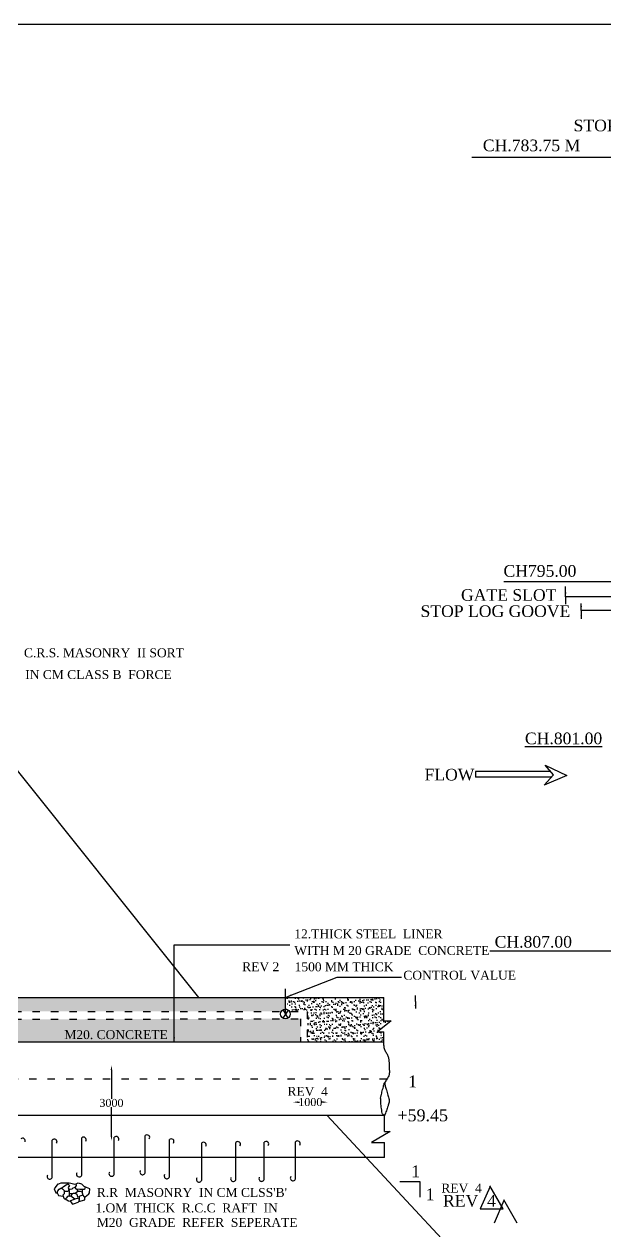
# Model space of a CAD drawing. Header units: millimetres. Extents: x 2343 to 98395, y -428 to 60462.
# Drawn here: x 31739 to 50631, y 21169 to 60462 of the extents above; entities that cross this region are included whole.
import ezdxf

# ---------------------------------------------------------------- set-up
doc = ezdxf.new("R2010")
doc.units = ezdxf.units.MM
doc.header["$MEASUREMENT"] = 0
doc.header["$PDMODE"] = 66
doc.header["$PDSIZE"] = 170
doc.linetypes.add('ACAD_ISO03W100', pattern=[30, 12, -18])
for name, color, linetype in [('DIM', 5, 'Continuous'), ('DOT LINE', 3, 'ACAD_ISO03W100'), ('DWG. LINE', 1, 'Continuous'), ('HATCH', 2, 'Continuous'), ('TEXT', 7, 'Continuous')]:
    doc.layers.add(name, color=color, linetype=linetype)
doc.layers.add('TITLE', color=7, linetype='Continuous', lineweight=30)
doc.styles.get("Standard").update_dxf_attribs({"font": 'times.ttf', "height": 260})
doc.dimstyles.get("Standard").update_dxf_attribs({"dimtxt": 260, "dimasz": 150, "dimexe": 0.18, "dimexo": 0.0625, "dimgap": 0.09, "dimtad": 0, "dimtih": 1, "dimtoh": 1, "dimdec": 1, "dimzin": 0, "dimdsep": 46, "dimtxsty": 'Standard', "dimcen": 0.09, "dimse1": 1, "dimse2": 1, "dimclrd": 5, "dimclre": 5, "dimclrt": 4, "dimadec": 0, "dimazin": 0, "dimtfac": 1, "dimtdec": 1, "dimtofl": 0, "dimtmove": 0, "dimatfit": 3, "dimfxl": 0, "dimtolj": 1, "dimtzin": 0, "dimarcsym": 0})

# ---------------------------------------------------------------- blocks, each defined once
blk = doc.blocks.new('*D6')
at = {"layer": 'Defpoints', "color": 0}
for p in [(40490, 25359), (41607, 25361), (41607, 25359)]:
    blk.add_point(p, dxfattribs=at)
at = {"layer": 'DIM', "color": 5, "lineweight": -2}
for p, q in [((40640, 25361), (40694, 25361)), ((41457, 25361), (41403, 25361))]:
    blk.add_line(p, q, dxfattribs=at)
at = {"layer": 'DIM', "color": 5}
for points in [[(40640, 25386), (40640, 25336), (40490, 25361)], [(41457, 25386), (41457, 25336), (41607, 25361)]]:
    blk.add_solid(points, dxfattribs=at)
at = {"layer": 'DIM', "color": 4, "insert": (41049, 25361), "char_height": 260, "attachment_point": 5}
blk.add_mtext('\\A1;1000', dxfattribs=at)
blk = doc.blocks.new('*D14')
at = {"layer": 'Defpoints', "color": 0}
for p in [(34579, 26560), (34579, 24107), (34579, 24107)]:
    blk.add_point(p, dxfattribs=at)
at = {"layer": 'DIM', "color": 5, "lineweight": -2}
for p, q in [((34579, 26410), (34579, 25466)), ((34579, 24257), (34579, 25201))]:
    blk.add_line(p, q, dxfattribs=at)
at = {"layer": 'DIM', "color": 5}
for points in [[(34554, 26410), (34604, 26410), (34579, 26560)], [(34554, 24257), (34604, 24257), (34579, 24107)]]:
    blk.add_solid(points, dxfattribs=at)
at = {"layer": 'DIM', "color": 4, "insert": (34579, 25334), "char_height": 260, "attachment_point": 5}
blk.add_mtext('\\A1;3000', dxfattribs=at)

msp = doc.modelspace()

# ---------------------------------------------------------------- hatches: boundary and pattern name
at = {"layer": 'HATCH'}
h = msp.add_hatch(dxfattribs=at)
h.set_pattern_fill('AR-SAND', color=256, scale=100, style=0)
h.paths.add_polyline_path([(40245.14, 28772.92), (20811.31, 28772.92), (20811.31, 29200.34), (19768.77, 29200.34, -0.05312616), (19526.87, 28316.87), (40109.55, 28316.87, -0.25662716), (40245.14, 28385.32)])
h = msp.add_hatch(dxfattribs=at)
h.set_pattern_fill('AR-SAND', color=256, scale=100, style=0)
h.paths.add_polyline_path([(43436.41, 28772.92), (40245.14, 28772.92), (40245.14, 28385.32, -0.23812114), (40369.74, 28316.87), (40947.02, 28316.87), (40947.02, 27328.39), (43436.41, 27328.39), (43436.41, 27650.13), (43233.73, 27650.13), (43674.68, 28012.02), (43436.41, 28012.02)])
h = msp.add_hatch(dxfattribs=at)
h.set_pattern_fill('AR-SAND', color=256, scale=100, style=0)
h.paths.add_polyline_path([(40733.52, 28076.26), (40280.43, 28075.35, -0.13053019), (40199.46, 28075.18), (19403.89, 28033.3, -0.04024468), (19055.46, 27432.27, 0.03141436), (19885.42, 27328.39), (40733.52, 27328.39)])
h.paths.add_polyline_path([(32973.98, 27333.17), (36409.69, 27333.17), (36409.69, 27778.46), (32973.98, 27778.46)], flags=24)

# ---------------------------------------------------------------- linework, layer by layer
at = {"layer": 'DOT LINE', "ltscale": 20}
for p, q in [((13411.07, 28316.87), (40947.02, 28316.87)), ((40947.02, 28316.87), (40947.02, 27328.39)), ((13411.07, 28021.23), (40733.52, 28076.26)), ((40733.52, 28076.26), (40733.52, 27328.39)), ((43542.51, 26112.67), (17477.82, 26112.67))]:
    msp.add_line(p, q, dxfattribs=at)
at = {"layer": 'DWG. LINE'}
for p, q in [((77207.06, 56123.99), (46298.94, 56123.99)), ((24473.47, 44976.27), (37408.09, 28772.92)), ((47343.8, 42316.49), (77147.57, 42316.49)), ((48689.44, 36331.73), (49398.68, 35995.54)), ((48965.26, 36013.72), (48689.44, 36331.73)), ((46421.22, 36125.78), (46421.22, 35946.54)), ((48868.06, 36125.78), (46421.22, 36125.78)), ((48902.96, 35946.54), (46421.22, 35946.54)), ((48659.13, 35683.59), (48965.26, 36013.72)), ((49398.68, 35995.54), (48659.13, 35683.59)), ((46888.49, 30282.85), (77198, 30282.85)), ((20811.31, 28772.92), (43436.41, 28772.92)), ((39880.86, 28769.97), (40494.69, 28769.97)), ((40245.14, 28224.02), (40245.14, 29054.84)), ((43436.41, 28012.02), (43436.41, 28772.92)), ((40331.75, 28355.73), (40158.6, 28092.4)), ((40166.73, 28359.99), (40320.95, 28092.55)), ((43674.68, 28012.02), (43233.73, 27650.13)), ((43436.41, 28012.02), (43674.68, 28012.02)), ((43233.73, 27650.13), (43436.41, 27650.13)), ((43436.41, 27202.16), (43436.41, 27650.13)), ((19885.42, 27328.39), (43436.41, 27328.39)), ((19696.71, 24932.64), (43457.54, 24932.64)), ((41586.58, 24932.64), (46967.8, 19151.54)), ((43457.54, 24401.46), (43457.54, 24932.64)), ((43645.88, 24401.46), (43043.12, 24044.01)), ((43457.54, 24401.46), (43645.88, 24401.46)), ((32654.65, 22910.86), (32654.65, 24126.23)), ((33611.74, 22982.62), (33611.74, 24197.99)), ((34668.94, 23001.8), (34668.94, 24217.18)), ((35676.2, 23054.09), (35676.2, 24269.46)), ((36467.62, 22923.38), (36467.62, 24138.75)), ((37514.23, 22815.54), (37514.23, 24030.91)), ((38626.66, 22835.16), (38626.66, 24050.53)), ((39547.81, 22838.32), (39547.81, 24053.69)), ((40568.63, 22857.94), (40568.63, 24073.31)), ((43043.12, 24044.01), (43457.54, 24044.01)), ((43457.54, 23557.36), (43457.54, 24044.01)), ((43457.54, 23557.36), (20909.1, 23557.36)), ((46894.66, 22616.57), (46578.67, 21887.07)), ((47319.61, 21887.07), (46891.03, 22631.09)), ((47348.29, 22162.31), (47026.18, 21418.68)), ((47781.47, 21418.68), (47344.59, 22177.11)), ((46578.67, 21887.07), (47319.61, 21887.07))]:
    msp.add_line(p, q, dxfattribs=at)
msp.add_lwpolyline([(43962.1, 22773.53), (44608.23, 22773.53), (44608.23, 22263.02)], dxfattribs=at)
msp.add_circle((40239.64, 28227.7), 157.72, dxfattribs=at)
for centre, radius, start, end in [((31689.77, 24098.82), 87.27, 335.868087, 130.916764), ((32722.82, 24073.42), 86.24, 327.6087, 142.232196), ((33671.95, 24134.81), 87.27, 328.216216, 133.61586), ((34729.14, 24153.99), 87.27, 328.216216, 133.61586), ((35736.4, 24206.28), 87.27, 328.216216, 133.61586), ((36527.82, 24075.56), 87.27, 328.216216, 133.61586), ((37574.44, 23967.73), 87.27, 328.216216, 133.61586), ((38686.87, 23987.35), 87.27, 328.216216, 133.61586), ((39608.01, 23990.51), 87.27, 328.216216, 133.61586), ((40628.83, 24010.13), 87.27, 328.216216, 133.61586), ((32571.84, 22941.83), 88.41, 149.076537, 339.499501), ((33528.94, 23013.58), 88.41, 149.076537, 339.499501), ((34586.13, 23032.77), 88.41, 149.076537, 339.499501), ((35593.39, 23085.05), 88.41, 149.076537, 339.499501), ((36384.81, 22954.34), 88.41, 149.076537, 339.499501), ((37431.42, 22846.5), 88.41, 149.076537, 339.499501), ((38543.86, 22866.12), 88.41, 149.076537, 339.499501), ((39465, 22869.28), 88.41, 149.076537, 339.499501), ((40485.82, 22888.9), 88.41, 149.076537, 339.499501)]:
    msp.add_arc(centre, radius, start, end, dxfattribs=at)
msp.add_spline([(43436.41, 27202.16), (43461.47, 27077.94), (43517.9, 26970.31), (43573.04, 26865.23), (43601.25, 26758.88), (43611.57, 26514.76), (43620.55, 26323.84), (43615.42, 26259.77), (43541.02, 26110.5), (43476.91, 25983.65), (43488.42, 25876.59), (43525.6, 25757.43), (43575.62, 25590.85), (43610.3, 25444.2), (43609.02, 25359.63), (43576.96, 25236.61), (43525.66, 25077.05), (43496.17, 25002.73), (43464.11, 24936.1), (43457.64, 24933.54), (43417.95, 24963.01), (43388.45, 24998.89), (43375.63, 25094.99), (43342.29, 25298.73), (43342.29, 25382.02), (43340.99, 25528.91), (43351.25, 25566.07), (43365.35, 25612.2), (43374.33, 25685.24), (43426.92, 25864.16), (43433.33, 25897.47), (43448.72, 25948.73), (43455.13, 25982.05), (43463.71, 25991.11), (43482.58, 26007.27)], degree=3, dxfattribs=at)
at = {"layer": 'HATCH'}
for p, q in [((32747.19, 22584.55), (32719.61, 22536.95)), ((32719.61, 22536.95), (32774.77, 22406.67)), ((32835.74, 22695.66), (32747.19, 22584.55)), ((32774.77, 22406.67), (32812.37, 22410.43)), ((32812.37, 22410.43), (32834.96, 22477.19)), ((32812.37, 22410.43), (32855, 22323.99)), ((32833.45, 22692.8), (32948.11, 22728.72)), ((32834.96, 22477.19), (32879.89, 22522.08)), ((32879.89, 22522.08), (32931.24, 22554.15)), ((32931.24, 22554.15), (32967.95, 22560.27)), ((32948.11, 22728.72), (33029.61, 22728.72)), ((32962.15, 22566.98), (33016.26, 22613.76)), ((32995.42, 22528.5), (32962.15, 22566.98)), ((33069.23, 22451.54), (32995.42, 22528.5)), ((33016.26, 22613.76), (33110.95, 22663.18)), ((33029.61, 22728.72), (33156.39, 22733.25)), ((33043.56, 22478.31), (33043.56, 22371.37)), ((33094.9, 22448.33), (33069.23, 22451.54)), ((33168.72, 22448.33), (33094.9, 22448.33)), ((33110.95, 22663.18), (33155.88, 22695.66)), ((33155.88, 22695.66), (33213.64, 22647.15)), ((33156.39, 22733.25), (33208.46, 22730.99)), ((33213.64, 22647.15), (33168.72, 22586.22)), ((33168.72, 22586.22), (33187.97, 22518.88)), ((33187.97, 22518.88), (33168.72, 22448.33)), ((33239.32, 22518.88), (33187.97, 22518.88)), ((33187.97, 22518.88), (33204.02, 22473.98)), ((33204.02, 22473.98), (33207.23, 22403.43)), ((33207.23, 22403.43), (33207.23, 22358.54)), ((33208.46, 22730.99), (33258.27, 22721.94)), ((33293.87, 22522.08), (33239.32, 22518.88)), ((33258.27, 22721.94), (33391.84, 22688)), ((33325.97, 22560.57), (33293.87, 22522.08)), ((33402.99, 22583.01), (33325.97, 22560.57)), ((33391.84, 22688), (33435.74, 22695.66)), ((33402.99, 22583.01), (33441.5, 22643.94)), ((33438.29, 22528.5), (33402.99, 22583.01)), ((33438.29, 22422.67), (33410.73, 22392.6)), ((33435.74, 22695.66), (33493.72, 22728.72)), ((33441.5, 22643.94), (33435.74, 22695.66)), ((33550.61, 22512.46), (33438.29, 22528.5)), ((33486.42, 22451.54), (33438.29, 22422.67)), ((33486.42, 22486.81), (33454.01, 22526.25)), ((33486.42, 22451.54), (33486.42, 22486.81)), ((33573.07, 22451.54), (33486.42, 22451.54)), ((33493.72, 22728.72), (33601.95, 22695.66)), ((33624.42, 22512.46), (33550.61, 22512.46)), ((33626.95, 22428.97), (33573.07, 22451.54)), ((33695.02, 22618.29), (33601.95, 22695.66)), ((33698.23, 22512.46), (33624.42, 22512.46)), ((33624.42, 22512.46), (33627.63, 22406.64)), ((33627.63, 22406.64), (33650.09, 22332.88)), ((33765.62, 22586.22), (33695.02, 22618.29)), ((33721.16, 22606.41), (33698.23, 22512.46)), ((33871.52, 22541.33), (33765.62, 22586.22)), ((33836.22, 22355.33), (33865.11, 22406.64)), ((33865.11, 22406.64), (33871.52, 22541.33)), ((32855, 22323.99), (32935.23, 22313.97)), ((32935.23, 22313.97), (33004.26, 22302.26)), ((33043.56, 22371.37), (32998.63, 22336.09)), ((32998.63, 22336.09), (33004.26, 22302.26)), ((33004.26, 22302.26), (33029.33, 22229.61)), ((33029.33, 22229.61), (33051.89, 22212.07)), ((33051.89, 22212.07), (33074.46, 22215.83)), ((33074.46, 22215.83), (33178.5, 22143.17)), ((33104.53, 22236.68), (33084.89, 22208.55)), ((33152.67, 22284.78), (33104.53, 22236.68)), ((33210.43, 22297.61), (33152.67, 22284.78)), ((33178.5, 22143.17), (33237.42, 22140.67)), ((33207.23, 22323.26), (33181.55, 22291.2)), ((33207.23, 22380.99), (33322.76, 22382.59)), ((33207.23, 22358.54), (33207.23, 22323.26)), ((33255.36, 22297.61), (33210.43, 22297.61)), ((33237.42, 22140.67), (33249.96, 22141.92)), ((33332.38, 22182.17), (33249.96, 22141.92)), ((33249.96, 22141.92), (33267.69, 22096.42)), ((33297.08, 22268.75), (33255.36, 22297.61)), ((33264.72, 22291.14), (33303.5, 22371.37)), ((33267.69, 22096.42), (33314.07, 22040.05)), ((33383.07, 22200.93), (33297.08, 22268.75)), ((33303.5, 22371.37), (33342.01, 22393.81)), ((33314.07, 22040.05), (33381.77, 22058.84)), ((33419.03, 22214.23), (33332.38, 22182.17)), ((33342.01, 22393.81), (33409.4, 22393.81)), ((33381.77, 22058.84), (33492.08, 22103.94)), ((33409.4, 22393.81), (33447.91, 22358.54)), ((33480.01, 22223.85), (33419.03, 22214.23)), ((33447.91, 22358.54), (33476.8, 22262.34)), ((33476.8, 22262.34), (33531.35, 22287.99)), ((33528.14, 22198.2), (33480.01, 22223.85)), ((33492.08, 22103.94), (33519.66, 22127.74)), ((33528.14, 22198.2), (33519.66, 22127.74)), ((33519.66, 22127.74), (33714.27, 22182.17)), ((33531.35, 22287.99), (33528.14, 22198.2)), ((33579.49, 22307.23), (33531.35, 22287.99)), ((33652.74, 22328.59), (33579.49, 22307.23)), ((33650.09, 22332.88), (33675.76, 22291.2)), ((33675.76, 22291.2), (33714.27, 22252.66)), ((33714.27, 22265.54), (33784.88, 22336.09)), ((33714.27, 22182.17), (33714.27, 22265.54)), ((33784.88, 22336.09), (33836.22, 22355.33))]:
    msp.add_line(p, q, dxfattribs=at)
at = {"layer": 'TITLE'}
msp.add_line((2342.78, 60461.84), (98328.11, 60461.84), dxfattribs=at)

# ---------------------------------------------------------------- texts
at = {"layer": 'TEXT'}
for s, height, p in [('STOP LOG GROOVES', 379.4566, (49614.27, 56971.9)), ('CH.783.75 M', 379.4566, (46661.8, 56323.7)), ('CH795.00 ', 379.457, (47332.87, 42467.04)), ('GATE SLOT', 379.457, (45951.36, 41683.82)), ('STOP LOG GOOVE', 379.4566, (44634.82, 41157.93)), ('C.R.S. MASONRY  II SORT', 290.3739, (31732.67, 39846.28)), ('IN CM CLASS B  FORCE', 290.3739, (31775.27, 39137.98)), ('%%UCH.801.00', 379.4566, (48030.88, 37014.3)), ('FLOW', 379.457, (44764.27, 35834.58)), ('12.THICK STEEL  LINER', 290.3739, (40527.61, 30694.06)), ('CH.807.00', 379.457, (47046.15, 30391.2)), ('WITH M 20 GRADE  CONCRETE', 290.3739, (40527.61, 30152.9)), ('REV 2', 290.374, (38832.36, 29624.6)), ('1500 MM THICK', 290.3739, (40539.05, 29621.24)), ('CONTROL VALUE', 290.3739, (44074.96, 29347.5)), ('M20. CONCRETE', 290.3739, (33048.2, 27413.87)), ('1', 387.17, (44229.94, 25840.01)), ('REV  4', 290.374, (40305.07, 25566.7)), ('+59.45', 387.165, (43883.24, 24736.79)), ('1', 387.17, (44331.4, 22914.24)), ("R.R  MASONRY  IN CM CLSS'B'", 290.3739, (34101.03, 22274.73)), ('1', 387.17, (44799.97, 22162.11)), ('REV  4', 290.374, (45312.47, 22416.69)), ('1.OM  THICK  R.C.C  RAFT  IN', 290.3739, (34057.13, 21771.32)), ('REV  4', 379.809, (45367.91, 21957.63)), ('M20  GRADE  REFER  SEPERATE', 290.3739, (34103.31, 21298.48))]:
    msp.add_text(s, height=height, dxfattribs=at).set_placement(p)

# ---------------------------------------------------------------- dimensions: what is measured, and where the dimension line sits
at = {"layer": 'DIM'}
for p1, p2, distance, text, picture, middle in [((34578.93, 26559.99), (34578.93, 24107.26), 0, '3000', '*D14', (34578.93, 25333.63)), ((40490.05, 25359.26), (41607.03, 25359.26), 1.32, '1000', '*D6', (41048.54, 25360.58))]:
    dim = msp.add_aligned_dim(p1=p1, p2=p2, distance=distance, text=text, dimstyle='Standard', dxfattribs=at)
    dim.commit()
    dim.dimension.update_dxf_attribs({"geometry": picture, "text_midpoint": middle})

# ---------------------------------------------------------------- leaders
for points in [[(49355.57, 41813.59), (49355.57, 42148.76)], [(49355.57, 41813.59), (49355.57, 41571.57)], [(58408.03, 37740.58), (58408.03, 41813.59), (49355.57, 41813.59)], [(49863.1, 41366.34), (49863.1, 41601.44)], [(49863.1, 41366.34), (49863.1, 41094.29)], [(56603.47, 37749.53), (56603.47, 41366.34), (49863.1, 41366.34)], [(36620.98, 27318.3), (36620.98, 30484.71), (40383.12, 30484.71)], [(40281.34, 28788.4), (41918.6, 29425.72), (44010.45, 29425.72)], [(44467.49, 28636.6), (44467.49, 28833.75)], [(44467.49, 28636.6), (44467.49, 28409.69)]]:
    msp.add_leader(points, dimstyle='Standard', override={"dimgap": 0.09, "dimtad": 0}, dxfattribs=at)

doc.saveas('drawing.dxf')
